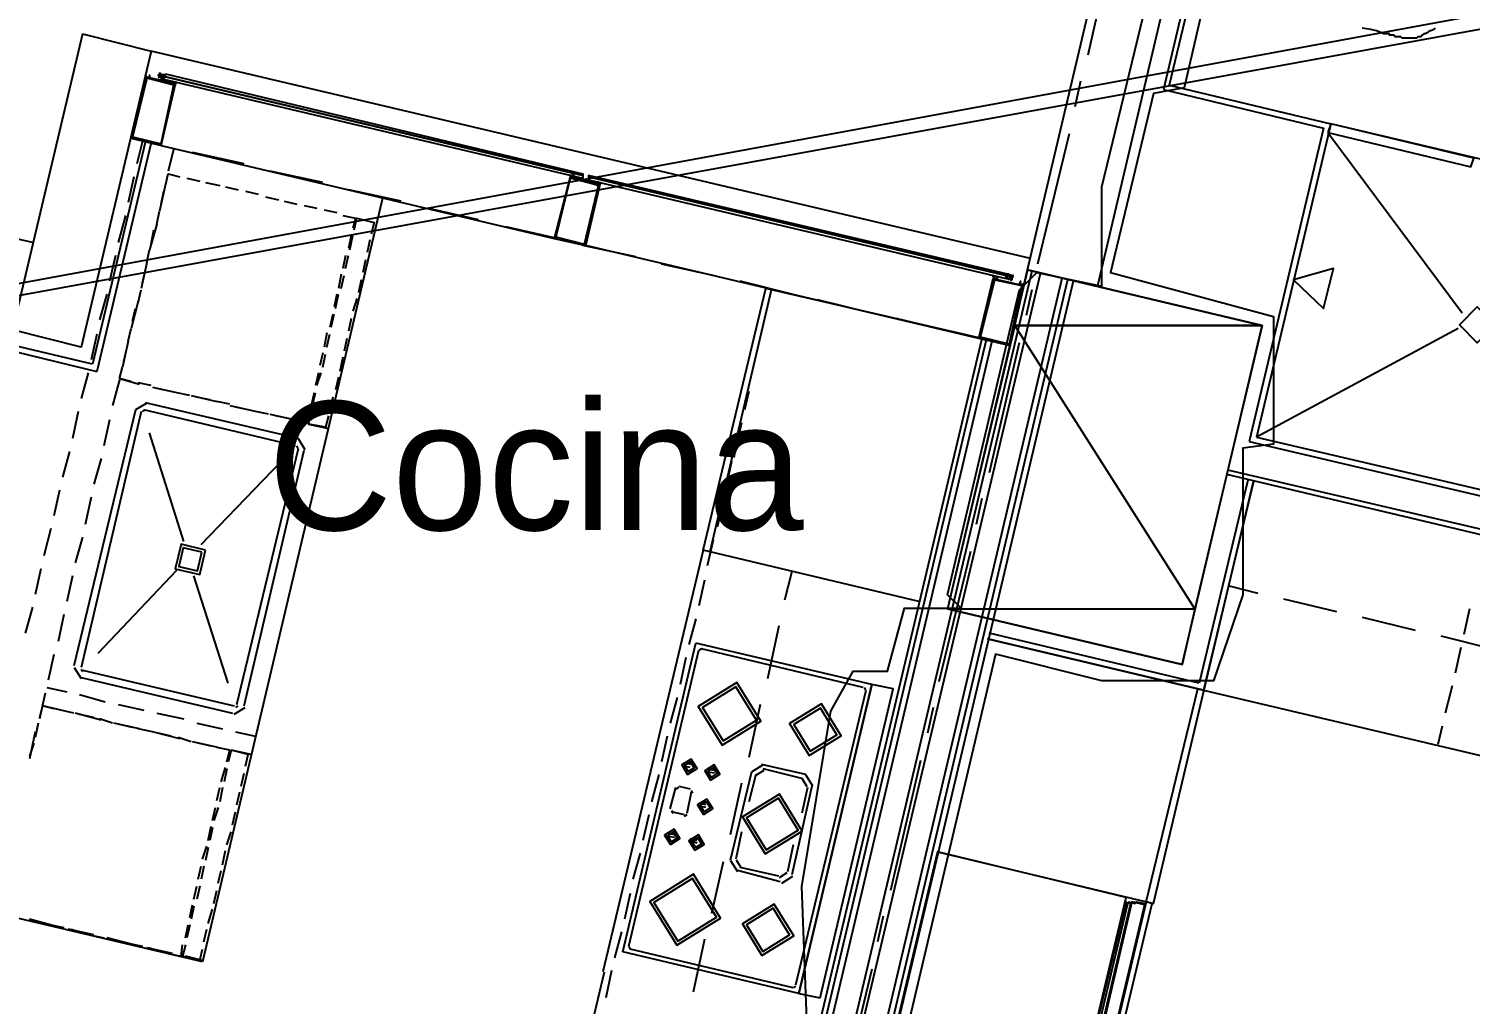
# Model space of a CAD drawing. Header units: feet. Extents: x -84 to 198, y -22 to 181.
# Drawn here: x 91.27 to 104.71, y 144.56 to 153.65 of the extents above; entities that cross this region are included whole.
import ezdxf
from ezdxf.enums import TextEntityAlignment as Align

# ---------------------------------------------------------------- set-up
doc = ezdxf.new("R2010")
doc.units = ezdxf.units.FT
for name, color, linetype in [('A-AREA-UNIDAD', 30, 'CONTINUOUS'), ('A-LINEA', 7, 'CONTINUOUS'), ('A-LINEA-FINA', 9, 'CONTINUOUS'), ('A-MURO-CONCRETO', 8, 'CONTINUOUS'), ('A-NOMBRE-ESPACIO', 2, 'CONTINUOUS')]:
    doc.layers.add(name, color=color, linetype=linetype)

msp = doc.modelspace()

# ---------------------------------------------------------------- linework, layer by layer
at = {"layer": 'A-AREA-UNIDAD'}
for points in [[(85.28, 129.1733), (88.512, 142.8089), (89.568, 142.8089), (95.488, 141.3689), (97.728, 141.1378), (98.528, 144.4089), (98.48, 145.6533), (98.752, 147.2889), (98.96, 147.6622), (99.28, 147.6622), (99.44, 148.2489), (99.968, 148.2489), (99.84, 148.3733), (100.512, 151.2178), (100.672, 151.3778), (101.28, 151.2533), (101.28, 152.1778), (102.848, 158.6489), (102.56, 158.7022), (102.528, 159.4133), (96.928, 159.7689), (90.24, 159.8933), (85.152, 159.6622), (78.432, 159.0222)], [(114.528, 157.1378), (110.368, 158.1333), (102.8, 159.3422), (102.752, 158.9333), (103.12, 158.8089), (103.12, 157.7422), (102.048, 153.1022), (101.76, 153.0489), (101.36, 151.3778), (102.88, 150.9689), (102.88, 149.7778), (102.592, 149.7422), (102.592, 148.3733), (102.32, 147.5733), (101.28, 147.5733), (100.288, 147.8222), (98.4, 139.8222), (96.72, 139.8933), (96.672, 140.1422), (89.28, 141.9022), (86.192, 128.9244)]]:
    msp.add_lwpolyline(points, dxfattribs=at)
at = {"layer": 'A-LINEA'}
for p, q in [((100.5867, 151.4044), (102.32, 158.7511)), ((100.5867, 151.4044), (102.32, 158.7511)), ((103.1867, 158.7378), (101.8533, 153.0844)), ((101.24, 151.2578), (102.9867, 158.6711)), ((101.24, 151.2578), (102.9867, 158.6711)), ((103.24, 158.7244), (101.9067, 153.1244)), ((118.2654, 156.262), (36.6895, 141.2395)), ((118.2654, 156.262), (36.6895, 141.2395)), ((118.6048, 156.158), (36.6897, 141.24)), ((118.6048, 156.158), (36.6897, 141.24)), ((91.3067, 151.6578), (77.5733, 154.8978)), ((101.3067, 154.1111), (101.1467, 153.4044)), ((91.7733, 153.6044), (91.12, 150.8444)), ((100.6133, 151.5111), (92.4133, 153.4444)), ((92.3733, 153.2311), (92.3733, 153.2311)), ((92.3733, 153.2178), (92.3733, 153.2178)), ((92.48, 153.2178), (92.48, 153.2178)), ((92.48, 153.2178), (92.48, 153.2178)), ((92.4933, 153.2178), (92.48, 153.2178)), ((92.48, 153.2178), (92.48, 153.2178)), ((92.493, 153.2316), (92.5494, 153.2183)), ((92.4933, 153.2444), (92.4933, 153.2311)), ((92.4933, 153.2178), (92.4933, 153.2311)), ((92.4933, 153.2311), (92.4933, 153.2311)), ((92.4933, 153.2311), (92.4933, 153.2311)), ((92.4933, 153.2311), (92.4933, 153.2311)), ((92.4933, 153.2311), (92.4933, 153.2311)), ((92.5067, 153.2311), (92.4933, 153.2311)), ((92.4933, 153.2311), (92.4933, 153.2311)), ((92.4933, 153.2311), (92.4933, 153.2311)), ((92.4933, 153.2311), (92.4933, 153.2311)), ((92.4933, 153.2311), (92.4933, 153.2311)), ((92.4933, 153.2311), (92.4933, 153.2311)), ((92.4933, 153.2311), (92.4933, 153.2311)), ((92.4933, 153.2311), (92.4933, 153.2311)), ((92.4933, 153.2311), (92.4933, 153.2311)), ((92.4933, 153.2311), (92.4933, 153.2311)), ((92.4933, 153.2311), (92.4933, 153.2311)), ((92.4933, 153.2311), (92.4933, 153.2311)), ((92.4933, 153.2311), (92.4933, 153.2311)), ((92.4933, 153.2311), (92.4933, 153.2311)), ((92.4933, 153.2311), (92.4933, 153.2311)), ((92.4933, 153.2311), (92.4933, 153.2311)), ((92.4933, 153.2178), (92.4933, 153.2178)), ((92.4933, 153.2178), (92.4933, 153.2178)), ((92.5067, 153.2178), (92.4933, 153.2178)), ((92.4933, 153.2178), (92.4933, 153.2178)), ((92.4933, 153.2178), (92.4933, 153.2178)), ((92.4933, 153.2178), (92.4933, 153.2178)), ((92.4933, 153.2178), (92.4933, 153.2178)), ((92.5067, 153.2178), (92.4933, 153.2178)), ((92.4933, 153.2178), (92.4933, 153.2178)), ((92.4933, 153.2178), (92.4933, 153.2178)), ((92.4933, 153.2178), (92.4933, 153.2178)), ((92.4933, 153.2178), (92.4933, 153.2178)), ((92.4933, 153.2178), (92.4933, 153.2178)), ((92.4933, 153.2178), (92.4933, 153.2178)), ((92.4933, 153.2178), (92.4933, 153.2178)), ((92.4933, 153.2178), (92.4933, 153.2178)), ((92.4933, 153.2178), (92.4933, 153.2178)), ((92.4933, 153.2178), (92.4933, 153.2178)), ((92.4933, 153.2178), (92.4933, 153.2178)), ((92.4933, 153.2178), (92.4933, 153.2178)), ((92.4933, 153.2178), (92.4933, 153.2178)), ((92.4933, 153.2178), (92.5067, 153.2178)), ((92.4933, 153.2178), (92.5067, 153.2178)), ((92.4933, 153.2178), (92.4933, 153.2178)), ((92.4933, 153.2178), (92.4933, 153.2178)), ((92.4933, 153.2178), (92.5067, 153.2178)), ((92.4933, 153.2178), (92.5067, 153.2178)), ((92.5067, 153.2311), (92.5067, 153.2311)), ((92.5067, 153.2311), (92.5067, 153.2311)), ((92.5067, 153.2178), (92.5067, 153.2311)), ((92.5067, 153.2311), (92.5067, 153.2311)), ((92.5067, 153.2311), (92.5067, 153.2311)), ((92.5067, 153.2311), (92.5067, 153.2311)), ((92.5067, 153.2311), (92.5067, 153.2311)), ((92.5067, 153.2178), (92.5067, 153.2178)), ((92.5067, 153.2178), (92.5067, 153.2178)), ((92.5067, 153.2178), (92.5067, 153.2178)), ((92.5067, 153.2178), (92.5067, 153.2178)), ((92.5067, 153.2044), (92.5067, 153.2178)), ((92.5067, 153.2178), (92.5067, 153.2178)), ((92.5067, 153.2178), (92.5067, 153.2178)), ((92.5067, 153.2178), (92.5067, 153.2178)), ((92.5067, 153.2178), (92.5067, 153.2178)), ((92.5067, 153.2044), (92.5067, 153.2178)), ((92.5067, 153.2178), (92.5067, 153.2178)), ((92.5067, 153.2178), (92.5067, 153.2178)), ((92.5067, 153.2178), (92.5067, 153.2178)), ((92.5067, 153.2178), (92.5067, 153.2178)), ((92.5067, 153.2178), (92.5067, 153.2178)), ((92.5067, 153.2178), (92.5067, 153.2178)), ((92.5067, 153.2178), (92.5067, 153.2178)), ((92.52, 153.2178), (92.5067, 153.2178)), ((92.5067, 153.2178), (92.5067, 153.2178)), ((92.5067, 153.2178), (92.5067, 153.2178)), ((92.52, 153.2178), (92.5067, 153.2178)), ((92.5067, 153.2178), (92.5067, 153.2178)), ((92.5067, 153.2178), (92.5067, 153.2178)), ((92.52, 153.2178), (92.5067, 153.2178)), ((92.52, 153.2311), (92.52, 153.2311)), ((92.52, 153.2311), (92.52, 153.2178)), ((92.52, 153.2311), (92.52, 153.2311)), ((92.52, 153.2178), (92.52, 153.2311)), ((92.52, 153.2311), (92.52, 153.2311)), ((92.52, 153.2311), (92.52, 153.2311)), ((92.52, 153.2311), (92.52, 153.2311)), ((92.52, 153.2311), (92.52, 153.2311)), ((92.52, 153.2311), (92.52, 153.2311)), ((92.52, 153.2178), (92.52, 153.2178)), ((92.52, 153.2178), (92.52, 153.2178)), ((92.52, 153.2178), (92.52, 153.2178)), ((92.52, 153.2178), (92.52, 153.2178)), ((92.52, 153.2178), (92.52, 153.2178)), ((92.52, 153.2178), (92.52, 153.2178)), ((92.52, 153.2178), (92.52, 153.2178)), ((92.52, 153.2178), (92.52, 153.2178)), ((92.5333, 153.2178), (92.52, 153.2178)), ((92.52, 153.2178), (92.52, 153.2178)), ((92.5333, 153.2178), (92.52, 153.2178)), ((92.52, 153.2178), (92.52, 153.2178)), ((92.5333, 153.2178), (92.52, 153.2178)), ((92.52, 153.2178), (92.52, 153.2178)), ((92.52, 153.2178), (92.52, 153.2178)), ((92.52, 153.2178), (92.52, 153.2178)), ((92.52, 153.2178), (92.52, 153.2178)), ((92.52, 153.2178), (92.52, 153.2178)), ((92.52, 153.2178), (92.52, 153.2178)), ((92.52, 153.2178), (92.52, 153.2178)), ((92.52, 153.2178), (92.52, 153.2178)), ((92.52, 153.2178), (92.52, 153.2178)), ((92.52, 153.2178), (92.52, 153.2178)), ((92.52, 153.2178), (92.52, 153.2178)), ((92.52, 153.2178), (92.52, 153.2178)), ((92.52, 153.2178), (92.52, 153.2178)), ((92.52, 153.2178), (92.52, 153.2178)), ((92.5333, 153.2311), (92.5333, 153.2311)), ((92.5333, 153.2178), (92.5333, 153.2311)), ((92.5333, 153.2311), (92.5333, 153.2311)), ((92.5333, 153.2311), (92.5333, 153.2311)), ((92.5333, 153.2178), (92.5333, 153.2178)), ((92.5333, 153.2178), (92.5333, 153.2178)), ((92.5333, 153.2044), (92.5333, 153.2178)), ((92.5467, 153.2178), (92.5333, 153.2178)), ((92.5333, 153.2178), (92.5333, 153.2178)), ((92.5333, 153.2178), (92.5333, 153.2178)), ((92.5333, 153.2178), (92.5333, 153.2178)), ((92.5333, 153.2178), (92.5333, 153.2178)), ((92.5333, 153.2178), (92.5333, 153.2178)), ((92.5333, 153.2044), (92.5333, 153.2178)), ((92.5333, 153.2178), (92.5333, 153.2178)), ((92.5333, 153.2178), (92.5333, 153.2178)), ((92.5333, 153.2178), (92.5333, 153.2178)), ((92.5333, 153.2178), (92.5333, 153.2178)), ((92.5333, 153.2178), (92.5333, 153.2178)), ((92.5333, 153.2178), (92.5333, 153.2178)), ((92.5333, 153.2178), (92.5333, 153.2178)), ((92.5333, 153.2178), (92.5333, 153.2178)), ((92.5333, 153.2178), (92.5333, 153.2178)), ((92.5333, 153.2178), (92.5333, 153.2178)), ((92.5333, 153.2178), (92.5333, 153.2178)), ((92.5333, 153.2178), (92.5333, 153.2178)), ((92.5333, 153.2178), (92.5333, 153.2178)), ((92.5333, 153.2178), (92.5333, 153.2178)), ((92.5333, 153.2178), (92.5333, 153.2178)), ((92.5333, 153.2178), (92.5333, 153.2178)), ((92.5333, 153.2178), (92.5333, 153.2178)), ((92.5333, 153.2178), (92.5333, 153.2178)), ((92.5333, 153.2178), (92.5333, 153.2178)), ((92.5333, 153.2178), (92.5333, 153.2178)), ((92.5333, 153.2178), (92.5333, 153.2178)), ((92.5333, 153.2178), (92.5333, 153.2178)), ((92.5333, 153.2044), (92.5333, 153.2178)), ((92.5467, 153.2178), (92.5467, 153.2178)), ((92.4933, 153.2044), (92.48, 153.2044)), ((92.48, 153.2044), (92.48, 153.2044)), ((92.4933, 153.2044), (92.48, 153.2044)), ((92.48, 153.2044), (92.48, 153.2044)), ((92.48, 153.2044), (92.48, 153.2044)), ((92.48, 153.1911), (92.48, 153.1911)), ((92.48, 153.1911), (92.48, 153.1911)), ((92.48, 153.1911), (92.48, 153.1911)), ((92.4933, 153.2044), (92.4933, 153.2044)), ((92.4933, 153.2044), (92.4933, 153.2044)), ((92.4933, 153.2044), (92.4933, 153.2044)), ((92.4933, 153.2044), (92.4933, 153.2044)), ((92.4933, 153.2044), (92.4933, 153.2044)), ((92.4933, 153.2044), (92.4933, 153.2044)), ((92.4933, 153.2044), (92.4933, 153.2044)), ((92.4933, 153.2044), (92.4933, 153.2044)), ((92.4933, 153.2044), (92.4933, 153.2044)), ((92.4933, 153.2044), (92.4933, 153.2044)), ((92.4933, 153.2044), (92.5067, 153.2044)), ((92.5067, 153.2044), (92.5067, 153.2044)), ((92.52, 153.2044), (92.5067, 153.2044)), ((92.5067, 153.2044), (92.5067, 153.2044)), ((92.5067, 153.2044), (92.5067, 153.2044)), ((92.5067, 153.2044), (92.5067, 153.2044)), ((92.5067, 153.2044), (92.5067, 153.2044)), ((92.5067, 153.2044), (92.5067, 153.2044)), ((92.5067, 153.2044), (92.5067, 153.2044)), ((92.52, 153.2044), (92.5067, 153.2044)), ((92.5067, 153.2044), (92.5067, 153.2044)), ((92.5067, 153.2044), (92.5067, 153.2044)), ((92.52, 153.2044), (92.52, 153.2044)), ((92.52, 153.2044), (92.52, 153.2044)), ((92.52, 153.2044), (92.52, 153.2044)), ((92.52, 153.2044), (92.52, 153.2044)), ((92.52, 153.2044), (92.52, 153.2044)), ((92.52, 153.2044), (92.52, 153.2044)), ((92.52, 153.2044), (92.52, 153.2044)), ((92.52, 153.2044), (92.52, 153.2044)), ((92.52, 153.2044), (92.52, 153.2044)), ((92.5333, 153.2044), (92.52, 153.2044)), ((92.52, 153.2044), (92.52, 153.2044)), ((92.52, 153.2044), (92.52, 153.2044)), ((92.52, 153.2044), (92.52, 153.2044)), ((92.52, 153.2044), (92.52, 153.2044)), ((92.52, 153.2044), (92.52, 153.2044)), ((92.52, 153.2044), (92.52, 153.2044)), ((92.52, 153.2044), (92.52, 153.2044)), ((92.52, 153.2044), (92.52, 153.2044)), ((92.52, 153.2044), (92.52, 153.2044)), ((92.52, 153.2044), (92.52, 153.2044)), ((92.52, 153.2044), (92.52, 153.2044)), ((92.52, 153.2044), (92.52, 153.2044)), ((92.52, 153.2044), (92.52, 153.2044)), ((92.52, 153.2044), (92.52, 153.2044)), ((92.52, 153.2044), (92.52, 153.2044)), ((92.52, 153.2044), (92.52, 153.2044)), ((92.52, 153.2044), (92.52, 153.2044)), ((92.5333, 153.2044), (92.5333, 153.2044)), ((92.5333, 153.2044), (92.5333, 153.2044)), ((92.5333, 153.2044), (92.5333, 153.2044)), ((92.5333, 153.1911), (92.5333, 153.2044)), ((92.5333, 153.2044), (92.5333, 153.2044)), ((92.5333, 153.2044), (92.5333, 153.2044)), ((92.5333, 153.2044), (92.5333, 153.2044)), ((92.5333, 153.2044), (92.5333, 153.2044)), ((92.5333, 153.2044), (92.5333, 153.2044)), ((92.5333, 153.2044), (92.5333, 153.2044)), ((92.5333, 153.2044), (92.5333, 153.2044)), ((92.5333, 153.2044), (92.5333, 153.2044)), ((92.5333, 153.2044), (92.5333, 153.2044)), ((92.5333, 153.2044), (92.5333, 153.2044)), ((92.5333, 153.2044), (92.5333, 153.2044)), ((92.5333, 153.2044), (92.5333, 153.2044)), ((92.5333, 153.2044), (92.5333, 153.2044)), ((92.5333, 153.2044), (92.5333, 153.2044)), ((92.5333, 153.1911), (92.5333, 153.1911)), ((92.5333, 153.1911), (92.5333, 153.1911)), ((92.5333, 153.1911), (92.5333, 153.1911)), ((92.5333, 153.1911), (92.5333, 153.1911)), ((92.5333, 153.1911), (92.5333, 153.1911)), ((92.5333, 153.1911), (92.5333, 153.1911)), ((92.5333, 153.1911), (92.5333, 153.1911)), ((92.5333, 153.1911), (92.5333, 153.1911)), ((92.5333, 153.1911), (92.5333, 153.1911)), ((92.5333, 153.1911), (92.5333, 153.1911)), ((92.5333, 153.1911), (92.5333, 153.1911)), ((92.5333, 153.1911), (92.5333, 153.1911)), ((92.5333, 153.1911), (92.5333, 153.1911)), ((92.5333, 153.1911), (92.5333, 153.1778)), ((92.5333, 153.1911), (92.5333, 153.1911)), ((92.5333, 153.1778), (92.5333, 153.1778)), ((92.5333, 153.1778), (92.5333, 153.1778)), ((92.6267, 153.1644), (92.6267, 153.1644)), ((92.6267, 153.1644), (92.6267, 153.1644)), ((92.64, 153.1644), (92.64, 153.1644)), ((92.64, 153.1511), (92.64, 153.1511)), ((92.6533, 153.1644), (92.6533, 153.1644)), ((101.08, 153.1644), (101.0267, 152.9244)), ((101.9067, 153.1244), (103.4133, 152.7644)), ((103.4133, 152.7644), (102.72, 149.8444)), ((103.3867, 152.6844), (104.64, 151.0044)), ((107.4933, 151.8044), (103.4133, 152.7644)), ((92.36, 152.6044), (91.8667, 150.5244)), ((92.4133, 152.5911), (91.9067, 150.4578)), ((92.5467, 152.5511), (92.2267, 152.6311)), ((92.3333, 152.6044), (92.28, 152.3911)), ((92.5067, 152.5644), (96.1733, 151.6978)), ((100.9733, 152.6711), (100.68, 151.4578)), ((92.6267, 152.5378), (92.5733, 152.3244)), ((93.28, 152.3911), (92.8, 152.4978)), ((104.6933, 152.4178), (104.6933, 152.4178)), ((104.6933, 152.4178), (104.6933, 152.4178)), ((94.0133, 152.2178), (93.52, 152.3244)), ((92.2533, 152.2711), (92.2, 152.0311)), ((92.5467, 152.2044), (92.4933, 151.9511)), ((92.7467, 152.2578), (92.8667, 152.2311)), ((92.92, 152.2178), (93.0533, 152.1911)), ((93.1067, 152.1778), (93.2267, 152.1511)), ((94.7467, 152.0444), (94.2533, 152.1511)), ((96.5733, 152.2311), (96.5867, 152.2178)), ((96.5867, 152.2311), (96.5867, 152.2311)), ((92.5067, 152.0178), (92.5333, 152.1378)), ((94.5733, 152.0844), (92.8933, 144.9511)), ((93.2933, 152.1378), (93.4133, 152.1111)), ((93.48, 152.0844), (93.6, 152.0578)), ((93.6533, 152.0444), (93.7733, 152.0178)), ((92.1733, 151.9111), (92.1067, 151.6578)), ((92.4667, 151.8311), (92.4933, 151.9511)), ((93.84, 152.0044), (93.96, 151.9778)), ((94.0267, 151.9644), (94.1467, 151.9378)), ((95.4667, 151.8711), (94.9867, 151.9778)), ((92.4667, 151.8311), (92.4, 151.5911)), ((92.4133, 151.6444), (92.44, 151.7778)), ((96.2, 151.6978), (95.72, 151.8044)), ((94.28, 151.7244), (94.2533, 151.6044)), ((94.2667, 151.5911), (94.2933, 151.7244)), ((94.4533, 151.6844), (94.4267, 151.5644)), ((96.9333, 151.5244), (96.44, 151.6311)), ((100.1333, 150.7644), (96.4667, 151.6311)), ((92.08, 151.5378), (92.0267, 151.2978)), ((92.3733, 151.4711), (92.32, 151.2311)), ((92.3733, 151.4711), (92.4, 151.5911)), ((94.2267, 151.5378), (94.2, 151.4178)), ((94.2267, 151.4178), (94.2533, 151.5378)), ((94.4133, 151.4978), (94.3867, 151.3778)), ((92.3333, 151.2844), (92.36, 151.4044)), ((94.1867, 151.3644), (94.16, 151.2311)), ((94.1867, 151.2311), (94.2133, 151.3511)), ((97.6533, 151.3511), (97.1733, 151.4578)), ((100.6267, 151.3911), (98.0133, 140.3378)), ((100.7067, 151.3778), (98.0667, 140.2444)), ((100.3067, 151.3511), (100.3067, 151.3511)), ((100.3867, 151.3511), (100.3867, 151.3378)), ((100.3867, 151.3511), (100.3867, 151.3511)), ((100.4, 151.3378), (100.3867, 151.3378)), ((100.4, 151.3378), (100.3867, 151.3378)), ((100.3867, 151.3378), (100.3867, 151.3378)), ((100.3867, 151.3378), (100.3867, 151.3378)), ((100.3867, 151.3378), (100.3867, 151.3378)), ((100.3867, 151.3378), (100.3867, 151.3378)), ((100.3867, 151.3378), (100.3867, 151.3378)), ((100.3997, 151.365), (100.4561, 151.3516)), ((100.4, 151.3644), (100.4, 151.3644)), ((100.4133, 151.3644), (100.4, 151.3644)), ((100.4, 151.3644), (100.4, 151.3644)), ((100.4133, 151.3644), (100.4, 151.3644)), ((100.4, 151.3511), (100.4, 151.3644)), ((100.4, 151.3644), (100.4, 151.3644)), ((100.4, 151.3644), (100.4, 151.3644)), ((100.4, 151.3644), (100.4, 151.3644)), ((100.4, 151.3644), (100.4, 151.3644)), ((100.4, 151.3511), (100.4, 151.3511)), ((100.4, 151.3378), (100.4, 151.3511)), ((100.4, 151.3511), (100.4, 151.3511)), ((100.4, 151.3511), (100.4, 151.3511)), ((100.4, 151.3378), (100.4, 151.3511)), ((100.4, 151.3511), (100.4, 151.3511)), ((100.4, 151.3511), (100.4, 151.3511)), ((100.4, 151.3511), (100.4, 151.3511)), ((100.4, 151.3511), (100.4, 151.3511)), ((100.4, 151.3511), (100.4, 151.3511)), ((100.4, 151.3511), (100.4, 151.3511)), ((100.4, 151.3511), (100.4, 151.3511)), ((100.4, 151.3378), (100.4, 151.3511)), ((100.4133, 151.3511), (100.4, 151.3511)), ((100.4, 151.3511), (100.4, 151.3511)), ((100.4, 151.3511), (100.4, 151.3511)), ((100.4, 151.3511), (100.4, 151.3511)), ((100.4, 151.3511), (100.4133, 151.3511)), ((100.4, 151.3511), (100.4, 151.3378)), ((100.4133, 151.3511), (100.4, 151.3511)), ((100.4, 151.3511), (100.4, 151.3511)), ((100.4, 151.3511), (100.4, 151.3511)), ((100.4, 151.3378), (100.4, 151.3511)), ((100.4, 151.3511), (100.4, 151.3511)), ((100.4, 151.3511), (100.4, 151.3511)), ((100.4, 151.3378), (100.4, 151.3378)), ((100.4, 151.3378), (100.4, 151.3378)), ((100.4, 151.3378), (100.4, 151.3378)), ((100.4, 151.3378), (100.4, 151.3378)), ((100.4, 151.3378), (100.4, 151.3378)), ((100.4, 151.3378), (100.4, 151.3378)), ((100.4, 151.3378), (100.4, 151.3378)), ((100.4, 151.3378), (100.4, 151.3378)), ((100.4, 151.3378), (100.4, 151.3378)), ((100.4, 151.3378), (100.4, 151.3378)), ((100.4, 151.3378), (100.4, 151.3378)), ((100.4, 151.3378), (100.4, 151.3378)), ((100.4, 151.3378), (100.4, 151.3378)), ((100.4133, 151.3644), (100.4133, 151.3644)), ((100.4133, 151.3644), (100.4133, 151.3644)), ((100.4133, 151.3644), (100.4133, 151.3644)), ((100.4133, 151.3511), (100.4133, 151.3644)), ((100.4133, 151.3644), (100.4133, 151.3511)), ((100.4133, 151.3644), (100.4133, 151.3644)), ((100.4133, 151.3644), (100.4133, 151.3644)), ((100.4133, 151.3511), (100.4133, 151.3511)), ((100.4133, 151.3378), (100.4133, 151.3511)), ((100.4267, 151.3511), (100.4133, 151.3511)), ((100.4133, 151.3511), (100.4133, 151.3511)), ((100.4133, 151.3511), (100.4133, 151.3511)), ((100.4133, 151.3511), (100.4133, 151.3511)), ((100.4133, 151.3511), (100.4133, 151.3511)), ((100.4133, 151.3511), (100.4133, 151.3511)), ((100.4133, 151.3511), (100.4133, 151.3511)), ((100.4267, 151.3511), (100.4133, 151.3511)), ((100.4133, 151.3511), (100.4133, 151.3511)), ((100.4133, 151.3511), (100.4133, 151.3511)), ((100.4133, 151.3511), (100.4133, 151.3511)), ((100.4133, 151.3511), (100.4133, 151.3511)), ((100.4133, 151.3511), (100.4133, 151.3511)), ((100.4133, 151.3511), (100.4133, 151.3511)), ((100.4133, 151.3511), (100.4133, 151.3511)), ((100.4133, 151.3511), (100.4133, 151.3511)), ((100.4133, 151.3511), (100.4133, 151.3511)), ((100.4133, 151.3511), (100.4133, 151.3511)), ((100.4267, 151.3511), (100.4133, 151.3511)), ((100.4133, 151.3511), (100.4133, 151.3511)), ((100.4133, 151.3511), (100.4133, 151.3511)), ((100.4133, 151.3511), (100.4133, 151.3511)), ((100.4133, 151.3511), (100.4133, 151.3511)), ((100.4133, 151.3511), (100.4133, 151.3511)), ((100.4133, 151.3511), (100.4133, 151.3511)), ((100.4133, 151.3511), (100.4133, 151.3511)), ((100.4133, 151.3511), (100.4133, 151.3511)), ((100.4133, 151.3511), (100.4133, 151.3511)), ((100.4133, 151.3511), (100.4133, 151.3511)), ((100.4133, 151.3378), (100.4133, 151.3378)), ((100.4133, 151.3378), (100.4133, 151.3378)), ((100.4133, 151.3378), (100.4133, 151.3378)), ((100.4133, 151.3378), (100.4133, 151.3378)), ((100.4133, 151.3378), (100.4133, 151.3378)), ((100.4133, 151.3378), (100.4133, 151.3378)), ((100.4267, 151.3378), (100.4133, 151.3378)), ((100.4133, 151.3378), (100.4133, 151.3378)), ((100.4267, 151.3378), (100.4133, 151.3378)), ((100.4267, 151.3378), (100.4133, 151.3378)), ((100.4133, 151.3378), (100.4133, 151.3378)), ((100.4133, 151.3378), (100.4133, 151.3378)), ((100.4133, 151.3378), (100.4133, 151.3378)), ((100.4133, 151.3378), (100.4133, 151.3378)), ((100.4133, 151.3378), (100.4133, 151.3378)), ((100.4133, 151.3378), (100.4133, 151.3378)), ((100.4133, 151.3378), (100.4133, 151.3378)), ((100.4133, 151.3378), (100.4133, 151.3378)), ((100.4133, 151.3378), (100.4133, 151.3378)), ((100.4133, 151.3378), (100.4133, 151.3378)), ((100.4267, 151.3511), (100.4267, 151.3511)), ((100.4267, 151.3511), (100.4267, 151.3511)), ((100.4267, 151.3511), (100.4267, 151.3511)), ((100.4267, 151.3511), (100.4267, 151.3511)), ((100.4267, 151.3511), (100.4267, 151.3511)), ((100.4267, 151.3511), (100.4267, 151.3511)), ((100.4267, 151.3378), (100.4267, 151.3511)), ((100.4267, 151.3511), (100.4267, 151.3511)), ((100.4267, 151.3511), (100.4267, 151.3511)), ((100.4267, 151.3511), (100.4267, 151.3511)), ((100.4267, 151.3511), (100.4267, 151.3511)), ((100.4267, 151.3511), (100.4267, 151.3511)), ((100.4267, 151.3511), (100.4267, 151.3511)), ((100.4267, 151.3511), (100.4267, 151.3511)), ((100.4267, 151.3511), (100.4267, 151.3511)), ((100.4267, 151.3511), (100.4267, 151.3511)), ((100.4267, 151.3511), (100.44, 151.3511)), ((100.4267, 151.3511), (100.4267, 151.3511)), ((100.4267, 151.3511), (100.4267, 151.3511)), ((100.4267, 151.3511), (100.44, 151.3511)), ((100.4267, 151.3511), (100.4267, 151.3511)), ((100.4267, 151.3511), (100.4267, 151.3511)), ((100.4267, 151.3511), (100.4267, 151.3511)), ((100.44, 151.3511), (100.4267, 151.3378)), ((100.4267, 151.3511), (100.4267, 151.3511)), ((100.4267, 151.3511), (100.4267, 151.3511)), ((100.4267, 151.3511), (100.4267, 151.3511)), ((100.4267, 151.3511), (100.4267, 151.3511)), ((100.4267, 151.3511), (100.4267, 151.3511)), ((100.4267, 151.3511), (100.4267, 151.3511)), ((100.4267, 151.3511), (100.4267, 151.3511)), ((100.4267, 151.3511), (100.4267, 151.3511)), ((100.4267, 151.3511), (100.4267, 151.3511)), ((100.4267, 151.3511), (100.4267, 151.3511)), ((100.4267, 151.3511), (100.4267, 151.3511)), ((100.4267, 151.3511), (100.44, 151.3511)), ((100.4267, 151.3511), (100.4267, 151.3511)), ((100.4267, 151.3511), (100.4267, 151.3511)), ((100.4267, 151.3511), (100.44, 151.3511)), ((100.4267, 151.3378), (100.4267, 151.3378)), ((100.4267, 151.3378), (100.4267, 151.3378)), ((100.44, 151.3378), (100.4267, 151.3378)), ((100.4267, 151.3378), (100.4267, 151.3378)), ((100.4267, 151.3378), (100.4267, 151.3378)), ((100.44, 151.3378), (100.4267, 151.3378)), ((100.4267, 151.3378), (100.4267, 151.3378)), ((100.4267, 151.3378), (100.4267, 151.3378)), ((100.4267, 151.3378), (100.4267, 151.3378)), ((100.4267, 151.3378), (100.4267, 151.3378)), ((100.4267, 151.3378), (100.4267, 151.3378)), ((100.4267, 151.3378), (100.4267, 151.3378)), ((100.4267, 151.3378), (100.4267, 151.3378)), ((100.4267, 151.3378), (100.4267, 151.3378)), ((100.4267, 151.3378), (100.4267, 151.3378)), ((100.4267, 151.3378), (100.4267, 151.3378)), ((100.4267, 151.3378), (100.4267, 151.3378)), ((100.4267, 151.3378), (100.4267, 151.3378)), ((100.4267, 151.3378), (100.44, 151.3378)), ((100.4267, 151.3378), (100.44, 151.3378)), ((100.44, 151.3511), (100.44, 151.3511)), ((100.44, 151.3511), (100.44, 151.3511)), ((100.44, 151.3511), (100.44, 151.3511)), ((100.44, 151.3378), (100.44, 151.3511)), ((100.44, 151.3511), (100.44, 151.3511)), ((100.44, 151.3511), (100.44, 151.3511)), ((100.44, 151.3511), (100.44, 151.3511)), ((100.44, 151.3511), (100.44, 151.3511)), ((100.44, 151.3511), (100.44, 151.3511)), ((100.44, 151.3378), (100.44, 151.3511)), ((100.44, 151.3511), (100.44, 151.3511)), ((100.44, 151.3511), (100.44, 151.3511)), ((100.44, 151.3244), (100.44, 151.3378)), ((100.44, 151.3378), (100.44, 151.3378)), ((100.44, 151.3378), (100.44, 151.3378)), ((100.44, 151.3378), (100.44, 151.3378)), ((100.44, 151.3378), (100.44, 151.3378)), ((100.44, 151.3244), (100.44, 151.3378)), ((100.44, 151.3378), (100.44, 151.3378)), ((100.44, 151.3244), (100.44, 151.3378)), ((100.44, 151.3378), (100.44, 151.3378)), ((100.44, 151.3244), (100.44, 151.3378)), ((100.44, 151.3378), (100.44, 151.3378)), ((100.44, 151.3378), (100.44, 151.3378)), ((100.44, 151.3378), (100.44, 151.3378)), ((100.44, 151.3378), (100.44, 151.3378)), ((100.44, 151.3378), (100.44, 151.3378)), ((100.44, 151.3378), (100.44, 151.3378)), ((100.44, 151.3378), (100.44, 151.3378)), ((100.44, 151.3378), (100.44, 151.3378)), ((100.44, 151.3378), (100.44, 151.3378)), ((100.44, 151.3378), (100.44, 151.3378)), ((100.44, 151.3378), (100.44, 151.3378)), ((100.44, 151.3378), (100.44, 151.3378)), ((100.4533, 151.3511), (100.4533, 151.3511)), ((100.4533, 151.3511), (100.4533, 151.3511)), ((100.4533, 151.3511), (100.4533, 151.3511)), ((100.4533, 151.3378), (100.4533, 151.3378)), ((92.2933, 151.0978), (92.32, 151.2178)), ((94.3733, 151.3111), (94.3467, 151.1911)), ((97.6267, 148.7778), (98.2, 151.2178)), ((98.3867, 151.1778), (97.9067, 151.2978)), ((100.16, 150.7644), (98.1467, 151.2311)), ((100.9067, 151.3244), (98.2267, 139.9911)), ((100.96, 151.3111), (98.2667, 139.9244)), ((100.28, 151.3244), (100.28, 151.3244)), ((100.3867, 151.3244), (100.3867, 151.3244)), ((100.3867, 151.3244), (100.3867, 151.3244)), ((100.3867, 151.3244), (100.3867, 151.3244)), ((100.3867, 151.3244), (100.3867, 151.3244)), ((100.3867, 151.3244), (100.4, 151.3244)), ((100.44, 151.3244), (100.44, 151.3244)), ((100.44, 151.3244), (100.44, 151.3244)), ((100.44, 151.3244), (100.44, 151.3244)), ((100.44, 151.3244), (100.44, 151.3244)), ((100.44, 151.3244), (100.44, 151.3244)), ((100.44, 151.3244), (100.44, 151.3244)), ((100.44, 151.3244), (100.44, 151.3244)), ((100.44, 151.3244), (100.44, 151.3244)), ((100.44, 151.3244), (100.44, 151.3244)), ((100.44, 151.3244), (100.44, 151.3111)), ((100.44, 151.3244), (100.44, 151.3244)), ((100.44, 151.3244), (100.44, 151.3244)), ((100.44, 151.3244), (100.44, 151.3244)), ((100.44, 151.3244), (100.44, 151.3244)), ((100.44, 151.3111), (100.44, 151.3111)), ((100.44, 151.3111), (100.44, 151.3111)), ((100.44, 151.3111), (100.44, 151.3111)), ((100.5333, 151.2978), (100.5333, 151.2978)), ((100.5333, 151.2844), (100.5333, 151.2844)), ((100.6267, 151.2178), (100.5733, 150.9778)), ((92, 151.1778), (91.9333, 150.9378)), ((92.2933, 151.1111), (92.2267, 150.8578)), ((94.1467, 151.1778), (94.12, 151.0578)), ((94.1333, 151.0444), (94.16, 151.1778)), ((94.3333, 151.1378), (94.2933, 151.0178)), ((99.12, 151.0044), (98.6267, 151.1244)), ((92.24, 150.9244), (92.2667, 151.0444)), ((94.1067, 150.9911), (94.08, 150.8711)), ((94.0933, 150.8711), (94.12, 150.9911)), ((94.28, 150.9511), (94.2533, 150.8311)), ((99.8533, 150.8311), (99.36, 150.9511)), ((91.9067, 150.8044), (91.8533, 150.5644)), ((92.2, 150.7378), (92.2267, 150.8578)), ((94.0533, 150.8178), (94.0267, 150.6844)), ((94.0533, 150.6844), (94.08, 150.8044)), ((104.6, 150.8578), (102.72, 149.8444)), ((91.0267, 150.6711), (91.9067, 150.4578)), ((91.8667, 150.5244), (91.08, 150.7111)), ((92.2, 150.7378), (92.1467, 150.4978)), ((92.16, 150.5511), (92.1867, 150.6711)), ((94.24, 150.7644), (94.2133, 150.6444)), ((100.16, 150.7644), (97.7733, 140.7111)), ((100.2, 150.7511), (97.8133, 140.6578)), ((100.2533, 150.7378), (97.8533, 140.5911)), ((100.4133, 150.6978), (100.0933, 150.7778)), ((100.5067, 150.7244), (100.2267, 149.5111)), ((94.0133, 150.6311), (93.9867, 150.5111)), ((94.0133, 150.4978), (94.04, 150.6178)), ((94.2, 150.5911), (94.1733, 150.4578)), ((91.8267, 150.4444), (91.76, 150.2044)), ((92.12, 150.3911), (92.1467, 150.4978)), ((93.9733, 150.4444), (93.9467, 150.3244)), ((93.96, 150.3244), (94, 150.4444)), ((94.16, 150.4044), (94.1333, 150.2844)), ((92.12, 150.3778), (92.0533, 150.1378)), ((92.12, 150.3911), (92.3067, 150.3378)), ((92.2267, 150.3644), (92.12, 150.3911)), ((92.4133, 150.3244), (92.2933, 150.3511)), ((92.4267, 150.3111), (92.6667, 150.2578)), ((92.6, 150.2711), (92.4667, 150.2978)), ((97.9867, 150.2711), (97.9467, 150.0978)), ((92.3733, 150.1621), (92.269, 150.0977)), ((93.7867, 149.8311), (92.36, 150.1644)), ((92.7733, 150.2311), (92.6533, 150.2578)), ((92.7867, 150.2311), (93.0267, 150.1778)), ((92.96, 150.1911), (92.84, 150.2178)), ((93.1467, 150.1511), (93.0267, 150.1778)), ((93.1467, 150.1378), (93.4, 150.0844)), ((93.9333, 150.2578), (93.9067, 150.1378)), ((93.92, 150.1378), (93.9467, 150.2578)), ((94.1067, 150.2178), (94.08, 150.0978)), ((91.7333, 150.0844), (91.68, 149.8311)), ((92.2667, 150.0978), (91.6933, 147.7111)), ((92.32, 150.0844), (91.76, 147.6978)), ((92.0267, 150.0044), (91.9733, 149.7644)), ((92.3579, 150.0972), (92.3339, 150.0824)), ((93.76, 149.7644), (92.3467, 150.0978)), ((93.32, 150.0978), (93.2, 150.1244)), ((93.5067, 150.0578), (93.3867, 150.0844)), ((93.52, 150.0578), (93.76, 150.0044)), ((93.6933, 150.0178), (93.5733, 150.0444)), ((93.88, 149.9644), (93.9067, 150.0711)), ((92.72, 148.8711), (92.4, 149.8844)), ((93.88, 149.9644), (94.0667, 149.9244)), ((97.92, 149.9778), (97.8667, 149.7378)), ((93.2133, 147.3511), (93.7867, 149.7378)), ((93.28, 147.3378), (93.84, 149.7244)), ((93.7861, 149.7398), (93.7713, 149.7639)), ((93.851, 149.7245), (93.7866, 149.8288)), ((102.6533, 149.8044), (106.84, 148.8178)), ((102.72, 149.8444), (106.8133, 148.8844)), ((91.6533, 149.7111), (91.5867, 149.4711)), ((91.9467, 149.6444), (91.88, 149.4044)), ((92.88, 148.8444), (93.6267, 149.6178)), ((97.8267, 149.6178), (97.7733, 149.3644)), ((102.44, 149.4978), (110.0533, 147.6978)), ((110.12, 147.7378), (102.4533, 149.5378)), ((91.56, 149.3511), (91.5067, 149.1111)), ((102.64, 149.4444), (102.1867, 147.5511)), ((91.8533, 149.2844), (91.8, 149.0311)), ((97.7467, 149.2444), (97.6933, 149.0044)), ((100.16, 149.2711), (100.1067, 149.0311)), ((91.48, 148.9911), (91.4133, 148.7378)), ((91.7733, 148.9111), (91.7067, 148.6711)), ((97.56, 148.7911), (96.6267, 144.8578)), ((97.6533, 148.8844), (97.6, 148.6444)), ((100.0533, 148.7778), (99.76, 147.5644)), ((91.3867, 148.6178), (91.3333, 148.3778)), ((91.68, 148.5511), (91.6267, 148.3111)), ((91.92, 147.8311), (92.6533, 148.6044)), ((93.1333, 147.5511), (92.8133, 148.5511)), ((98.3867, 148.5911), (98.32, 148.3244)), ((97.5733, 148.5111), (97.52, 148.2711)), ((102.4667, 148.4578), (102.7333, 148.3911)), ((91.3067, 148.2578), (91.24, 148.0178)), ((102.9733, 148.3378), (103.4667, 148.2178)), ((104.7067, 148.2444), (104.6533, 148.0044)), ((91.6, 148.1911), (91.5467, 147.9378)), ((97.4933, 148.1511), (97.4267, 147.9111)), ((103.7067, 148.1644), (104.2, 148.0444)), ((98.2667, 148.0844), (98.16, 147.5911)), ((102.1867, 147.5511), (100.2267, 148.0178)), ((104.44, 147.9911), (104.92, 147.8711)), ((96.8133, 145.0444), (97.4933, 147.9244)), ((96.8667, 145.0978), (97.52, 147.8578)), ((99.1333, 147.5378), (97.4933, 147.9244)), ((97.5446, 147.8706), (97.5205, 147.8557)), ((99.0533, 147.5111), (97.5467, 147.8711)), ((100.2133, 147.9644), (102.2267, 147.4844)), ((104.6267, 147.8844), (104.5733, 147.6444)), ((91.5067, 147.8178), (91.4533, 147.5778)), ((97.4, 147.7911), (97.3467, 147.5378)), ((91.6957, 147.6977), (91.76, 147.5934)), ((91.76, 147.6044), (93.1733, 147.2711)), ((91.7605, 147.6824), (91.7754, 147.6583)), ((91.7733, 147.6711), (93.1867, 147.3378)), ((91.4267, 147.4578), (91.3733, 147.2178)), ((91.44, 147.5111), (91.6267, 147.4711)), ((91.7467, 147.4444), (91.9867, 147.3778)), ((98.4267, 144.7378), (99.08, 147.4844)), ((98.4533, 144.6578), (99.1333, 147.5378)), ((99.0795, 147.4865), (99.0646, 147.5106)), ((101.6933, 145.5111), (102.1733, 147.4978)), ((102.2267, 147.4844), (109.5867, 145.7511)), ((104.5467, 147.5244), (104.48, 147.2711)), ((91.4, 147.3378), (91.3733, 147.2311)), ((91.5733, 147.2978), (91.4, 147.3378)), ((91.5067, 147.3111), (91.4, 147.3378)), ((92.1067, 147.3511), (92.3467, 147.2978)), ((93.1867, 147.2601), (93.291, 147.3245)), ((93.2021, 147.325), (93.2261, 147.3398)), ((97.32, 147.4178), (97.2533, 147.1778)), ((98.0933, 147.3511), (97.9867, 146.8578)), ((99.7067, 147.3244), (99.6533, 147.0844)), ((91.36, 147.1778), (91.3333, 147.0444)), ((91.6933, 147.2711), (91.5733, 147.2978)), ((91.9467, 147.2044), (91.7067, 147.2711)), ((91.88, 147.2311), (91.7467, 147.2578)), ((92.0533, 147.1778), (91.9333, 147.2178)), ((92.3067, 147.1244), (92.0667, 147.1778)), ((92.4667, 147.2711), (92.72, 147.2178)), ((92.84, 147.1778), (93.08, 147.1244)), ((91.3333, 147.0978), (91.28, 146.8444)), ((92.24, 147.1378), (92.12, 147.1644)), ((92.4267, 147.0978), (92.2933, 147.1244)), ((92.68, 147.0311), (92.4267, 147.0978)), ((92.6, 147.0578), (92.48, 147.0844)), ((92.7867, 147.0044), (92.6667, 147.0444)), ((93.2, 147.0978), (93.3867, 147.0578)), ((97.2267, 147.0578), (97.1733, 146.8178)), ((104.4533, 147.1511), (104.4133, 146.9778)), ((91.32, 146.9911), (91.28, 146.8711)), ((93.04, 146.9511), (92.8, 147.0044)), ((92.9733, 146.9644), (92.8533, 146.9911)), ((93.16, 146.9244), (93.1333, 146.8178)), ((93.3467, 146.8844), (93.16, 146.9244)), ((97.4533, 146.7911), (97.3733, 146.8044)), ((97.44, 146.7644), (97.3733, 146.7778)), ((97.44, 146.7778), (97.44, 146.7778)), ((98.12, 146.7888), (98.0157, 146.7244)), ((98.52, 146.6978), (98.1067, 146.7911)), ((99.5867, 146.8311), (99.3067, 145.6178)), ((93.0667, 146.6311), (93.1067, 146.7644)), ((93.12, 146.7511), (93.0933, 146.6311)), ((93.2533, 146.5911), (93.28, 146.7111)), ((97.1467, 146.6978), (97.08, 146.4444)), ((97.6667, 146.7111), (97.5867, 146.7244)), ((97.6667, 146.7378), (97.6, 146.7511)), ((97.6667, 146.7244), (97.6667, 146.7244)), ((98.0133, 146.7244), (97.8133, 145.8978)), ((98.0533, 146.6978), (97.9867, 146.4444)), ((98.1271, 146.7362), (98.0549, 146.6916)), ((98.4933, 146.6578), (98.12, 146.7511)), ((98.5317, 146.584), (98.4871, 146.6562)), ((98.5843, 146.5912), (98.52, 146.6954)), ((93.0267, 146.4578), (93.0533, 146.5778)), ((93.08, 146.5778), (93.0533, 146.4444)), ((93.2133, 146.4178), (93.24, 146.5378)), ((97.2533, 146.3778), (97.3067, 146.5778)), ((97.3313, 146.5772), (97.3072, 146.5624)), ((97.3333, 146.5911), (97.44, 146.5644)), ((97.4133, 146.3378), (97.4533, 146.5378)), ((97.4661, 146.5265), (97.4513, 146.5506)), ((97.92, 146.6178), (97.8133, 146.1378)), ((98.5733, 146.5911), (98.3867, 145.7644)), ((98.5333, 146.5778), (98.48, 146.3378)), ((92.9867, 146.2711), (93.0133, 146.3911)), ((93.04, 146.3911), (93, 146.2711)), ((97.2672, 146.3624), (97.2821, 146.3383)), ((97.5867, 146.4178), (97.52, 146.4311)), ((97.5867, 146.3911), (97.52, 146.4044)), ((97.5867, 146.4044), (97.5867, 146.4044)), ((93.1733, 146.2311), (93.2, 146.3511)), ((97.0533, 146.3244), (97, 146.0844)), ((97.3867, 146.3244), (97.2667, 146.3511)), ((97.3887, 146.3116), (97.4128, 146.3265)), ((92.9467, 146.0844), (92.9733, 146.2178)), ((92.9867, 146.2044), (92.96, 146.0844)), ((93.12, 146.0444), (93.16, 146.1644)), ((97.2933, 146.1111), (97.2133, 146.1244)), ((97.2933, 146.1378), (97.2267, 146.1511)), ((97.2933, 146.1244), (97.2933, 146.1244)), ((97.5067, 146.0844), (97.44, 146.0978)), ((97.92, 146.1644), (97.8667, 145.9111)), ((92.8933, 145.9111), (92.9333, 146.0311)), ((92.9467, 146.0178), (92.92, 145.8978)), ((93.08, 145.8578), (93.1067, 145.9911)), ((96.9733, 145.9644), (96.9067, 145.7244)), ((97.5067, 146.0578), (97.44, 146.0844)), ((97.5067, 146.0711), (97.5067, 146.0711)), ((98.4, 146.0444), (98.3467, 145.7911)), ((92.8533, 145.7244), (92.88, 145.8444)), ((92.9067, 145.8444), (92.88, 145.7244)), ((97.7467, 145.8844), (97.64, 145.4044)), ((97.8157, 145.8977), (97.88, 145.7934)), ((97.8683, 145.9049), (97.9129, 145.8327)), ((98.2667, 145.7511), (97.9067, 145.8311)), ((93.04, 145.6844), (93.0667, 145.8044)), ((98.28, 145.6978), (97.88, 145.8044)), ((98.2729, 145.7394), (98.3451, 145.784)), ((98.2934, 145.6868), (98.3977, 145.7512)), ((92.8933, 144.9511), (89.84, 145.6711)), ((92.8133, 145.5378), (92.84, 145.6578)), ((92.8667, 145.6578), (92.84, 145.5378)), ((93, 145.4978), (93.0267, 145.6178)), ((96.88, 145.5911), (96.8267, 145.3511)), ((92.7733, 145.3644), (92.8, 145.4844)), ((92.8133, 145.4711), (92.7867, 145.3511)), ((92.9467, 145.3111), (92.9867, 145.4444)), ((100.8533, 142.6844), (101.52, 145.4978)), ((100.8533, 142.6844), (101.52, 145.4978)), ((101.5467, 145.4978), (100.88, 142.6711)), ((101.5467, 145.4978), (100.88, 142.6711)), ((91.52, 145.2844), (91.28, 145.3511)), ((91.2933, 145.3378), (91.4267, 145.3111)), ((91.48, 145.2978), (91.6, 145.2711)), ((92.7333, 145.1778), (92.76, 145.2978)), ((92.7733, 145.2978), (92.7467, 145.1778)), ((99.24, 145.3778), (99.1867, 145.1378)), ((91.88, 145.2044), (91.64, 145.2578)), ((91.6667, 145.2578), (91.7867, 145.2178)), ((91.84, 145.2044), (91.9733, 145.1778)), ((92.2533, 145.1111), (92, 145.1778)), ((92.0267, 145.1644), (92.1467, 145.1378)), ((92.9067, 145.1378), (92.9333, 145.2578)), ((96.8, 145.2311), (96.7333, 144.9911)), ((97.5733, 145.1644), (97.4667, 144.6711)), ((92.2133, 145.1244), (92.3333, 145.0978)), ((92.6133, 145.0311), (92.3733, 145.0844)), ((92.4, 145.0844), (92.52, 145.0444)), ((98.4533, 144.6578), (96.8133, 145.0444)), ((96.8672, 145.0957), (96.8821, 145.0716)), ((98.4, 144.7111), (96.88, 145.0711)), ((92.8933, 144.9644), (92.7333, 145.0044)), ((99.1333, 144.8844), (98.84, 143.6711)), ((96.7067, 144.8711), (96.6533, 144.6178)), ((98.4021, 144.7116), (98.4261, 144.7265))]:
    msp.add_line(p, q, dxfattribs=at)
for points in [[(104.3867, 153.6578), (104.3733, 153.6444), (104.3467, 153.6311), (104.3333, 153.6311), (104.32, 153.6178), (104.2933, 153.6044), (104.28, 153.6044), (104.2667, 153.5911), (104.2533, 153.5778), (104.2267, 153.5778), (104.2133, 153.5644), (104.2, 153.5644), (104.1867, 153.5644), (104.1733, 153.5644), (104.1467, 153.5644), (104.1333, 153.5644), (104.12, 153.5644), (104.1067, 153.5644), (104.0933, 153.5644), (104.08, 153.5644), (104.0667, 153.5778), (104.0533, 153.5778), (104.04, 153.5778), (104.0133, 153.5778), (104, 153.5911), (103.9867, 153.5911), (103.9733, 153.5911), (103.96, 153.5911), (103.96, 153.6044), (103.9467, 153.6044), (103.9333, 153.6044), (103.9067, 153.6044), (103.88, 153.6178), (103.84, 153.6311), (103.7867, 153.6444), (103.7067, 153.6578)], [(91.7733, 153.6044), (92.4133, 153.4444), (91.76, 150.6844), (91.12, 150.8444)], [(92.4, 153.2178), (92.4, 153.2178), (92.4, 153.2178), (92.4, 153.2178), (92.4, 153.1911), (92.4, 153.1911), (92.3867, 153.1911), (92.3867, 153.1911), (92.3867, 153.1911), (92.3867, 153.1911), (92.3867, 153.1911), (92.3733, 153.1911), (92.3733, 153.1911), (92.3733, 153.1911), (92.3733, 153.1911), (92.3733, 153.1911), (92.3733, 153.2044), (92.3733, 153.2044), (92.36, 153.2044), (92.36, 153.2044), (92.36, 153.2178), (92.36, 153.2178)], [(92.3867, 153.2178), (92.3867, 153.2178), (92.3867, 153.2178)], [(92.48, 153.2178), (92.4933, 153.2178), (92.4933, 153.2311)], [(92.4933, 153.2311), (92.4933, 153.2178), (92.48, 153.2178), (92.4933, 153.2044), (92.48, 153.1911)], [(92.4933, 153.2178), (92.4933, 153.2044), (92.4933, 153.2178)], [(92.5333, 153.2044), (92.52, 153.2178), (92.5067, 153.2178)], [(92.52, 153.2044), (92.52, 153.2044), (92.52, 153.2178)], [(92.52, 153.2178), (92.52, 153.2178), (92.52, 153.2044)], [(92.5467, 153.2311), (96.44, 152.2978), (96.44, 152.2844), (92.5467, 153.2044), (92.5333, 153.2044), (92.5467, 153.2178), (92.5467, 153.2311)], [(92.5333, 153.2311), (92.5333, 153.2178), (92.5333, 153.2311)], [(92.5333, 153.1778), (92.5333, 153.1911), (92.5333, 153.2044), (92.5467, 153.2044), (92.5333, 153.2044), (92.5467, 153.2178), (92.5467, 153.2311)], [(92.5467, 153.2044), (92.5333, 153.2044), (92.5333, 153.2178)], [(92.2267, 152.6311), (92.5067, 152.5644), (92.64, 153.1378), (92.36, 153.2044), (92.2267, 152.6311)], [(92.24, 152.6444), (92.5067, 152.5778), (92.6267, 153.1244), (92.3733, 153.1911), (92.24, 152.6444)], [(92.533, 153.1677), (92.5174, 153.1907), (92.4939, 153.1758)], [(92.5333, 153.2044), (92.5467, 153.2044), (96.44, 152.2844), (96.44, 152.2711), (96.44, 152.2578), (96.4267, 152.2578), (92.5333, 153.1778), (92.5333, 153.1911), (92.5333, 153.2044)], [(92.6133, 153.1644), (92.6133, 153.1644), (92.6133, 153.1644), (92.6, 153.1511), (92.6, 153.1511)], [(92.6, 153.1378), (92.6267, 153.1378), (92.6267, 153.1378), (92.6267, 153.1378), (92.6267, 153.1378), (92.6267, 153.1378), (92.6267, 153.1244), (92.6267, 153.1244), (92.64, 153.1244), (92.64, 153.1378), (92.6267, 153.1378), (92.64, 153.1378), (92.64, 153.1378), (92.64, 153.1378), (92.64, 153.1378), (92.6533, 153.1511), (92.6533, 153.1511)], [(92.6267, 153.1378), (92.6267, 153.1378), (92.6267, 153.1378), (92.6267, 153.1378), (92.6267, 153.1244)], [(101.8533, 153.0844), (103.3467, 152.7244), (102.6533, 149.8044)], [(103.3867, 152.6844), (104.72, 152.3644), (104.7467, 152.4444), (103.4133, 152.7644), (103.3867, 152.6844)], [(103.44, 152.7111), (103.44, 152.7111), (103.44, 152.7111)], [(92.5467, 152.1911), (92.5733, 152.2978), (92.68, 152.2711)], [(96.3467, 152.2844), (96.3333, 152.2844), (96.3333, 152.2844), (96.32, 152.2844), (96.32, 152.2844), (96.32, 152.2844), (96.32, 152.2711), (96.32, 152.2711), (96.32, 152.2578), (96.32, 152.2578), (96.32, 152.2578), (96.32, 152.2578), (96.32, 152.2578), (96.32, 152.2578)], [(96.36, 152.2844), (96.3467, 152.2844), (96.3467, 152.2844)], [(100.4, 151.3644), (96.4933, 152.2844), (96.4933, 152.2711), (100.3867, 151.3511), (100.4, 151.3511), (100.4, 151.3644)], [(96.1733, 151.6978), (96.4667, 151.6311), (96.6, 152.2044), (96.32, 152.2711), (96.1733, 151.6978)], [(96.1867, 151.7111), (96.4533, 151.6444), (96.5867, 152.1911), (96.32, 152.2578), (96.1867, 151.7111)], [(96.3333, 152.2578), (96.3333, 152.2578), (96.3333, 152.2578), (96.3333, 152.2578), (96.32, 152.2578)], [(96.36, 152.2711), (96.36, 152.2711), (96.36, 152.2578), (96.36, 152.2578), (96.3333, 152.2578), (96.3333, 152.2578), (96.3333, 152.2578), (96.3333, 152.2578), (96.3333, 152.2578), (96.3333, 152.2578), (96.3333, 152.2578)], [(100.3867, 151.3378), (100.3867, 151.3511), (96.4933, 152.2711), (96.4933, 152.2444), (100.3867, 151.3244), (100.3867, 151.3378)], [(96.56, 152.2311), (96.56, 152.2044), (96.56, 152.2044), (96.5733, 152.2044), (96.5733, 152.2044), (96.5733, 152.2044), (96.5733, 152.2044), (96.5733, 152.1911), (96.5733, 152.1911)], [(96.5733, 152.2311), (96.5733, 152.2311), (96.5733, 152.2311), (96.5733, 152.2311)], [(96.5733, 152.1911), (96.5867, 152.2044), (96.5867, 152.2044)], [(96.5867, 152.2178), (96.6, 152.2178), (96.6, 152.2178), (96.6, 152.2178)], [(96.6133, 152.2178), (96.6, 152.2044), (96.6, 152.2044), (96.5867, 152.2044), (96.5867, 152.2044), (96.5867, 152.1911), (96.5867, 152.1911), (96.5867, 152.1911), (96.5867, 152.1911), (96.5867, 152.1911)], [(96.5867, 152.2044), (96.5867, 152.1911), (96.5867, 152.1911)], [(94.2, 151.9111), (94.32, 151.8844), (94.2933, 151.7911)], [(94.3067, 151.7778), (94.3333, 151.8844), (94.4933, 151.8444), (94.4667, 151.7378)], [(102.0267, 147.7244), (102.7733, 150.8844), (100.5867, 151.4044), (99.84, 148.2444), (102.0267, 147.7244)], [(100.28, 151.3111), (100.28, 151.3244), (100.28, 151.3244), (100.28, 151.3244), (100.28, 151.3244), (100.28, 151.3244), (100.2667, 151.3378), (100.2667, 151.3378), (100.2667, 151.3511), (100.2667, 151.3511)], [(100.28, 151.3511), (100.28, 151.3511), (100.28, 151.3511)], [(100.28, 151.3111), (100.2933, 151.3244), (100.2933, 151.3244), (100.28, 151.3244), (100.2933, 151.3244), (100.2933, 151.3244), (100.3067, 151.3244), (100.3067, 151.3244), (100.3067, 151.3378), (100.3067, 151.3378), (100.3067, 151.3378)], [(100.2933, 151.3511), (100.2933, 151.3511), (100.2933, 151.3511)], [(100.3867, 151.3244), (100.4, 151.3378), (100.3867, 151.3511), (100.4, 151.3511), (100.4, 151.3644)], [(100.4133, 151.3644), (100.4133, 151.3511), (100.4, 151.3378), (100.4, 151.3244)], [(100.4, 151.3511), (100.4, 151.3511), (100.4, 151.3378), (100.4, 151.3244)], [(100.4533, 151.3511), (100.44, 151.3378), (100.4533, 151.3378), (100.44, 151.3378), (100.44, 151.3244), (100.44, 151.3111)], [(101.0133, 151.3111), (98.3067, 139.8578), (89.1867, 142.0178)], [(99.5733, 148.3111), (97.56, 148.7911), (98.1467, 151.2311)], [(100.4133, 150.6978), (100.1333, 150.7644), (100.2667, 151.3244), (100.5467, 151.2578), (100.4133, 150.6978)], [(100.4133, 150.7111), (100.1467, 150.7778), (100.28, 151.3111), (100.5333, 151.2578), (100.4133, 150.7111)], [(100.4395, 151.2999), (100.4252, 151.3238), (100.4009, 151.3102)], [(100.52, 151.2978), (100.52, 151.2978), (100.52, 151.2978), (100.5067, 151.2711), (100.5067, 151.2711), (100.5333, 151.2711), (100.5333, 151.2711), (100.5333, 151.2578), (100.5333, 151.2578), (100.5333, 151.2578), (100.5333, 151.2578), (100.5333, 151.2578), (100.5467, 151.2578), (100.5467, 151.2578), (100.5333, 151.2578), (100.5467, 151.2711), (100.5467, 151.2711), (100.5467, 151.2711), (100.5467, 151.2711), (100.56, 151.2844), (100.56, 151.2844), (100.56, 151.2844)], [(100.5467, 151.2844), (100.5467, 151.2844), (100.5467, 151.2844)], [(104.9467, 150.8911), (104.78, 151.0578), (104.6133, 150.8911), (104.78, 150.7244), (104.9467, 150.8911)], [(93.8933, 150.0844), (93.8667, 149.9778), (93.7467, 150.0044)], [(94.0667, 150.0444), (94.04, 149.9378), (93.88, 149.9644)], [(99.7467, 145.9778), (101.76, 145.4978), (102.6933, 149.4311)], [(102.6933, 149.4311), (102.2267, 147.4844), (100.2133, 147.9644)], [(92.9218, 148.792), (92.6924, 148.8463), (92.6382, 148.6169), (92.8676, 148.5626), (92.9218, 148.792)], [(92.8878, 148.771), (92.7135, 148.8122), (92.6722, 148.6379), (92.8465, 148.5967), (92.8878, 148.771)], [(97.7376, 146.9725), (98.0986, 147.1954), (97.8757, 147.5564), (97.5147, 147.3335), (97.7376, 146.9725)], [(97.7468, 147.0114), (98.0597, 147.2046), (97.8665, 147.5175), (97.5537, 147.3243), (97.7468, 147.0114)], [(98.6533, 144.6178), (99.3333, 147.4978), (99.1333, 147.5378), (98.4533, 144.6578), (98.6533, 144.6178)], [(98.5499, 146.8777), (98.8467, 147.061), (98.6635, 147.3578), (98.3666, 147.1746), (98.5499, 146.8777)], [(98.5591, 146.9167), (98.8078, 147.0702), (98.6542, 147.3189), (98.4056, 147.1654), (98.5591, 146.9167)], [(93.12, 146.8178), (93.1467, 146.9244), (93.0267, 146.9511)], [(93.2933, 146.7778), (93.32, 146.8844), (93.16, 146.9244)], [(97.4165, 146.6997), (97.5047, 146.7542), (97.4502, 146.8425), (97.362, 146.788), (97.4165, 146.6997)], [(97.4226, 146.7257), (97.4787, 146.7604), (97.4441, 146.8165), (97.3879, 146.7819), (97.4226, 146.7257)], [(97.6298, 146.6464), (97.718, 146.7009), (97.6635, 146.7891), (97.5753, 146.7347), (97.6298, 146.6464)], [(97.6359, 146.6724), (97.6921, 146.707), (97.6574, 146.7632), (97.6013, 146.7285), (97.6359, 146.6724)], [(98.1407, 145.9588), (98.4856, 146.1718), (98.2727, 146.5167), (97.9277, 146.3038), (98.1407, 145.9588)], [(97.5631, 146.3264), (97.6514, 146.3809), (97.5969, 146.4691), (97.5086, 146.4147), (97.5631, 146.3264)], [(97.5693, 146.3524), (97.6254, 146.387), (97.5907, 146.4432), (97.5346, 146.4085), (97.5693, 146.3524)], [(98.1499, 145.9977), (98.4467, 146.181), (98.2635, 146.4778), (97.9666, 146.2946), (98.1499, 145.9977)], [(97.2565, 146.0464), (97.3447, 146.1009), (97.2902, 146.1891), (97.202, 146.1347), (97.2565, 146.0464)], [(97.2626, 146.0724), (97.3187, 146.107), (97.2841, 146.1632), (97.2279, 146.1285), (97.2626, 146.0724)], [(97.4831, 145.9931), (97.5714, 146.0476), (97.5169, 146.1358), (97.4286, 146.0813), (97.4831, 145.9931)], [(97.4893, 146.019), (97.5454, 146.0537), (97.5107, 146.1099), (97.4546, 146.0752), (97.4893, 146.019)], [(100.8133, 142.6444), (101.5067, 145.5511), (99.7467, 145.9778), (99.0533, 143.0578), (100.8133, 142.6444)], [(97.3151, 145.1069), (97.7242, 145.3595), (97.4716, 145.7686), (97.0625, 145.5161), (97.3151, 145.1069)], [(97.3243, 145.1458), (97.6853, 145.3687), (97.4624, 145.7297), (97.1014, 145.5068), (97.3243, 145.1458)], [(98.1099, 145.0111), (98.4067, 145.1943), (98.2235, 145.4912), (97.9266, 145.3079), (98.1099, 145.0111)], [(98.1191, 145.05), (98.3678, 145.2035), (98.2142, 145.4522), (97.9656, 145.2987), (98.1191, 145.05)], [(101, 142.6178), (100.92, 142.6311), (100.9067, 142.6578), (100.8933, 142.6578), (100.88, 142.6711), (100.8667, 142.6711), (100.8533, 142.6844), (100.84, 142.6711), (100.8267, 142.6844), (101.5067, 145.5111), (101.52, 145.4978), (101.5333, 145.5111), (101.5467, 145.4978), (101.56, 145.5111), (101.5867, 145.4978), (101.6, 145.5111), (101.68, 145.4978), (101, 142.6178)], [(101, 142.6178), (100.92, 142.6311), (100.9067, 142.6578), (100.8933, 142.6578), (100.88, 142.6711), (100.8667, 142.6711), (100.8533, 142.6844), (100.84, 142.6711), (100.8267, 142.6844), (101.5067, 145.5111), (101.52, 145.4978), (101.5333, 145.5111), (101.5467, 145.4978), (101.56, 145.5111), (101.5867, 145.4978), (101.6, 145.5111), (101.68, 145.4978), (101, 142.6178)], [(101.68, 145.4844), (101.56, 145.5111), (100.8933, 142.6578), (101, 142.6311), (101.68, 145.4844)], [(101.68, 145.4844), (101.56, 145.5111), (100.8933, 142.6578), (101, 142.6311), (101.68, 145.4844)], [(101.7467, 145.4978), (101.6933, 145.5111), (101, 142.5911), (101.0533, 142.5778), (101.7467, 145.4978)], [(101.7467, 145.4978), (101.6933, 145.5111), (101, 142.5911), (101.0533, 142.5778), (101.7467, 145.4978)], [(92.5733, 145.0311), (92.6933, 145.0044), (92.7067, 145.1111)], [(92.7333, 145.1111), (92.7067, 145.0044), (92.8667, 144.9644), (92.8933, 145.0711)], [(98.52, 143.8711), (96.52, 144.3511), (96.64, 144.8578)]]:
    msp.add_lwpolyline(points, dxfattribs=at)
for points in [[(92.3733, 153.1911), (92.3733, 153.1911), (92.3733, 153.1911), (92.3733, 153.1911)], [(100.28, 151.3244), (100.28, 151.3244), (100.28, 151.3244), (100.28, 151.3244)], [(100.5333, 151.2711), (100.5333, 151.2711), (100.5333, 151.2578), (100.5333, 151.2578)]]:
    msp.add_lwpolyline(points, close=True, dxfattribs=at)
at = {"layer": 'A-LINEA-FINA'}
msp.add_lwpolyline([(103.3467, 151.0444), (103.44, 151.4178), (103.0667, 151.3111), (103.3467, 151.0444), (103.3467, 151.0444)], dxfattribs=at)
at = {"layer": 'A-MURO-CONCRETO'}
for points in [[(100.5867, 151.4044), (102.7733, 150.8844), (100.4667, 150.8844), (100.5867, 151.4044), (100.5867, 151.4044)], [(100.4667, 150.8844), (99.84, 148.2444), (102.1467, 148.2444), (100.4667, 150.8844)], [(100.4667, 150.8844), (102.7733, 150.8844), (102.1467, 148.2444), (100.4667, 150.8844), (100.4667, 150.8844)], [(99.84, 148.2444), (102.1467, 148.2444), (102.0267, 147.7244), (99.84, 148.2444), (99.84, 148.2444)]]:
    msp.add_lwpolyline(points, dxfattribs=at)

# ---------------------------------------------------------------- texts
at = {"layer": 'A-NOMBRE-ESPACIO'}
msp.add_text('Cocina', height=1.2, dxfattribs=at).set_placement((96, 148.9778), align=Align.CENTER)

doc.saveas('drawing.dxf')
